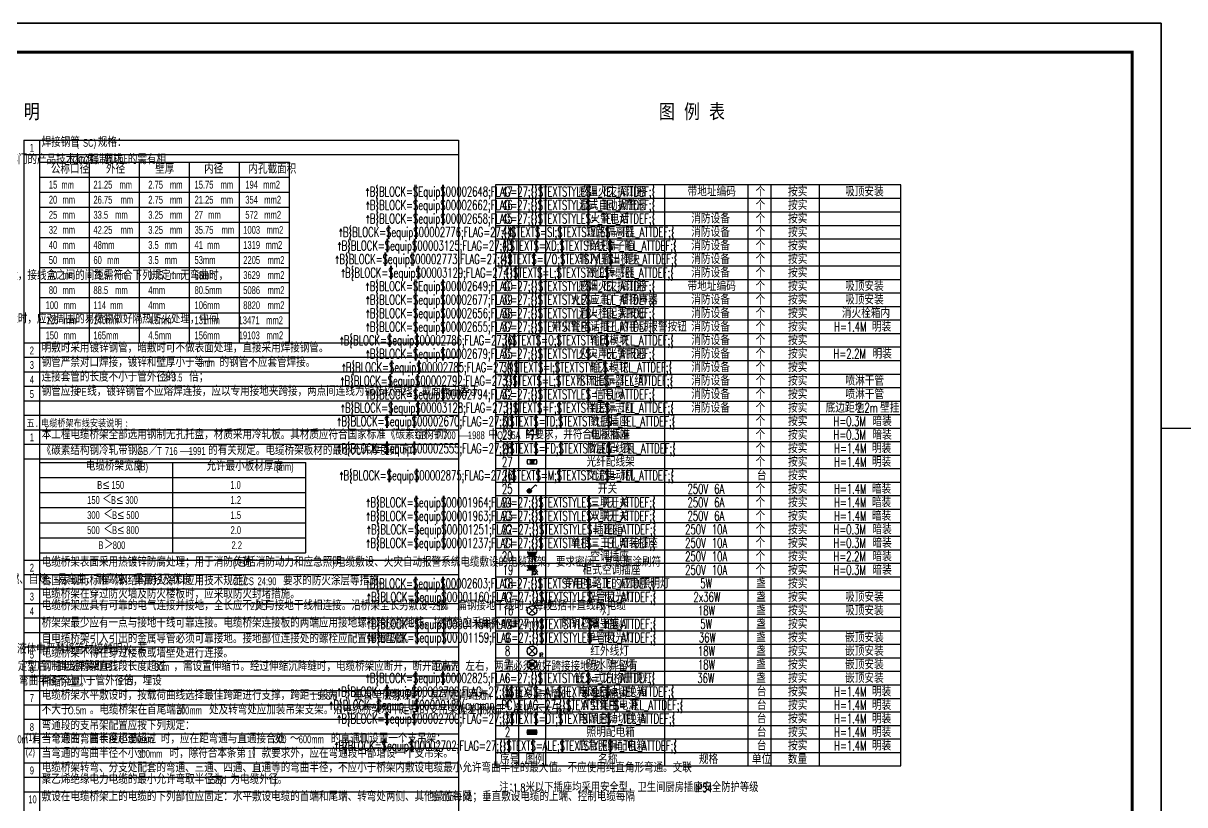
# Model space of a CAD drawing. Extents: x -7085 to 604621, y -1107727 to 606871.
# Drawn here: x 243310 to 303450, y 529418 to 569902 of the extents above; entities that cross this region are included whole.
import ezdxf
from ezdxf.enums import TextEntityAlignment as Align

# ---------------------------------------------------------------- set-up
doc = ezdxf.new("R2010")
doc.units = 0
doc.header["$LTSCALE"] = 1000
doc.header["$MEASUREMENT"] = 0
for name, color, linetype in [('PUB_TAB', 7, 'Continuous'), ('PUB_TAB_ASSIST', 251, 'Continuous'), ('PUB_TEXT', 7, 'Continuous'), ('PUB_TITLE', 4, 'Continuous'), ('TEL_TAB', 7, 'Continuous'), ('TEL_TEXT', 7, 'Continuous'), ('TEL_TITLE', 7, 'Continuous')]:
    doc.layers.add(name, color=color, linetype=linetype)
doc.styles.add('_TCH_DIM', font='SIMPLEX', dxfattribs={"bigfont": 'GBCBIG'})
doc.styles.add('_TEL_DIM', font='SIMPLEX', dxfattribs={"width": 0.8, "height": 3.5, "bigfont": 'HZTXT'})
doc.styles.add('宝信-单线体', font='宝信-西文', dxfattribs={"bigfont": '宝信-中文'})
doc.styles.add('宝信-黑体', font='simhei.ttf', dxfattribs={"width": 0.8, "height": 14})

# ---------------------------------------------------------------- blocks, each defined once
blk = doc.blocks.new('$equip$00001802')
for p, q in [((-0.5, 0.5), (-0.5, 1)), ((0.5, 0.5), (-0.5, 0.5)), ((0, 0.5), (0, 0)), ((0.5, 1), (0.5, 0.5))]:
    blk.add_line(p, q)
for p in [(-0.5, 1), (-0.5, 0.5), (0, 0), (0.5, 1), (0.5, 0.5)]:
    blk.add_point(p)
at = {"color": 7, "style": '_TEL_DIM'}
blk.add_attdef('$TEXT$', text='', height=0.4, dxfattribs=at).set_placement((0, 1), align=Align.MIDDLE_CENTER)
at = {"color": 7, "style": '_TEL_DIM', "flags": 1}
blk.add_attdef('A', text='', height=0.00002, dxfattribs=at).set_placement((0, 0), align=Align.MIDDLE_CENTER)
blk = doc.blocks.new('$equip$00002553')
for p, q in [((-0.75, 0.3), (-0.75, -0.3)), ((0.75, 0.3), (-0.75, 0.3)), ((0.75, -0.3), (0.75, 0.3)), ((-0.75, -0.3), (0.75, -0.3))]:
    blk.add_line(p, q)
at = {"const_width": 0.04}
blk.add_lwpolyline([(-0.75, 0.3), (-0.75, -0.3), (0.75, -0.3), (0.75, 0.3), (-0.75, 0.3), (-0.75, -0.3)], dxfattribs=at)
for p in [(-0.75, 0), (0, 0.3), (0.75, 0), (0, -0.3)]:
    blk.add_point(p)
at = {"color": 7, "style": '_TEL_DIM'}
blk.add_attdef('$TEXT$', text='', height=0.4, dxfattribs=at).set_placement((0, 0.01), align=Align.MIDDLE_CENTER)
at = {"color": 7, "style": '_TEL_DIM', "flags": 1}
blk.add_attdef('A', text='', height=0.00002, dxfattribs=at).set_placement((0, 0), align=Align.MIDDLE_CENTER)
blk = doc.blocks.new('$equip$00001962')
for p, q in [((0.15, 0.36), (0.63, 0.83)), ((0.63, 0.83), (0.77, 0.69))]:
    blk.add_line(p, q)
blk.add_circle((0, 0.21), 0.208)
for p in [(-0.21, 0.21), (0, 0.42), (0, 0), (0.21, 0.21)]:
    blk.add_point(p)
for points in [[(-0.18, 0.31), (0.18, 0.31), (-0.21, 0.21), (0.21, 0.21)], [(-0.18, 0.1), (0.18, 0.1), (-0.21, 0.21), (0.21, 0.21)], [(-0.1, 0.39), (0.1, 0.39), (-0.18, 0.31), (0.18, 0.31)], [(-0.1, 0.03), (0.1, 0.03), (-0.18, 0.1), (0.18, 0.1)], [(0, 0.42), (0, 0.42), (-0.1, 0.39), (0.1, 0.39)], [(0, 0), (0, 0), (-0.1, 0.03), (0.1, 0.03)]]:
    blk.add_solid(points)
at = {"layer": 'TEL_TEXT', "style": '_TEL_DIM', "flags": 1}
blk.add_attdef('A', text='', height=0.00002, dxfattribs=at).set_placement((0, 0), align=Align.MIDDLE_CENTER)
blk = doc.blocks.new('$equip$00001764')
for p, q in [((-0.5, 1.05), (-0.5, 1)), ((-0.5, 1), (0.5, 1)), ((0.5, 0.5), (-0.5, 0.5)), ((0, 0.5), (0, 0)), ((0.5, 1.05), (0.5, 1))]:
    blk.add_line(p, q)
blk.add_arc((0, 1), 0.5, 180, 0)
for p in [(-0.5, 0.5), (0, 0), (0.5, 0.5)]:
    blk.add_point(p)
for points in [[(0.43, 0.75), (-0.43, 0.75), (0.5, 1), (-0.5, 1)], [(0.25, 0.57), (-0.25, 0.57), (0.43, 0.75), (-0.43, 0.75)], [(0, 0.5), (0, 0.5), (0.25, 0.57), (-0.25, 0.57)]]:
    blk.add_solid(points)
at = {"color": 7, "style": '_TEL_DIM'}
blk.add_attdef('$TEXT$', text='', height=0.4, dxfattribs=at).set_placement((0.3, 0.21), align=Align.MIDDLE_CENTER)
at = {"color": 7, "style": '_TEL_DIM', "flags": 1}
blk.add_attdef('A', text='', height=0.00002, dxfattribs=at).set_placement((0, 0), align=Align.MIDDLE_CENTER)
blk = doc.blocks.new('$equip$00002539')
for p, q in [((-0.35, 0.35), (0.35, -0.35)), ((0.35, 0.35), (-0.35, -0.35))]:
    blk.add_line(p, q)
at = {"const_width": 0.04}
blk.add_lwpolyline([(-0.5, 0, 1), (0.5, 0, 1), (-0.5, 0, 0.911406)], format="xyb", dxfattribs=at)
blk.add_circle((0, 0), 0.5)
for p in [(-0.5, 0), (0, 0.5), (0.5, 0), (0, -0.5)]:
    blk.add_point(p)
at = {"color": 7, "style": '_TEL_DIM', "flags": 1}
blk.add_attdef('A', text='', height=0.00002, dxfattribs=at).set_placement((0, 0), align=Align.MIDDLE_CENTER)
blk = doc.blocks.new('$equip$00002530')
for p, q in [((-0.35, 0.35), (0.35, -0.35)), ((0.35, 0.35), (-0.35, -0.35))]:
    blk.add_line(p, q)
at = {"const_width": 0.04}
blk.add_lwpolyline([(0, 0.5, -1), (0, -0.5, -1), (0, 0.5, -2.479085)], format="xyb", dxfattribs=at)
blk.add_circle((0, 0), 0.5)
for p in [(-0.5, 0), (0, 0.5), (0.5, 0), (0, -0.5)]:
    blk.add_point(p)
at = {"color": 7, "style": '_TEL_DIM', "flags": 1}
blk.add_attdef('A', text='', height=0.00002, dxfattribs=at).set_placement((0, 0), align=Align.MIDDLE_CENTER)
at = {"color": 7, "style": '_TEL_DIM'}
blk.add_attdef('$TEXT$', text='', height=0.4, dxfattribs=at).set_placement((0.89, -0.4), align=Align.MIDDLE_CENTER)
blk = doc.blocks.new('$equip$00002828')
for p, q in [((0.35, 0.35), (-0.35, -0.35)), ((-0.35, 0.35), (0.35, -0.35))]:
    blk.add_line(p, q)
at = {"const_width": 0.04}
blk.add_lwpolyline([(0.5, 0, -1), (-0.5, 0, -1), (0.5, 0, 1)], format="xyb", dxfattribs=at)
for radius in [0.5, 0.2]:
    blk.add_circle((0, 0), radius)
for p in [(-0.5, 0), (0, 0.5), (0.5, 0), (0, -0.5)]:
    blk.add_point(p)
for points in [[(-0.17, 0.1), (0.17, 0.1), (-0.2, 0), (0.2, 0)], [(-0.17, -0.1), (0.17, -0.1), (-0.2, 0), (0.2, 0)], [(-0.1, 0.17), (0.1, 0.17), (-0.17, 0.1), (0.17, 0.1)], [(0, 0.2), (0, 0.2), (-0.1, 0.17), (0.1, 0.17)], [(-0.1, -0.17), (0.1, -0.17), (-0.17, -0.1), (0.17, -0.1)], [(0, -0.2), (0, -0.2), (-0.1, -0.17), (0.1, -0.17)]]:
    blk.add_solid(points)
at = {"color": 7, "style": '_TEL_DIM', "flags": 1}
for tag in ['A', 'REMARK']:
    blk.add_attdef(tag, text='', height=0.00002, dxfattribs=at).set_placement((0, 0), align=Align.MIDDLE_CENTER)
blk = doc.blocks.new('*X30')
at = {"color": 0}
for p, q in [((-250, 33), (-83, 200)), ((-250, 68), (-118, 200)), ((-250, 104), (-154, 200)), ((-250, 139), (-189, 200)), ((-250, 174), (-224, 200)), ((-247, 0), (-47, 200)), ((-212, 0), (-12, 200)), ((-177, 0), (23, 200)), ((-141, 0), (59, 200)), ((-106, 0), (94, 200)), ((-71, 0), (129, 200)), ((-35, 0), (165, 200)), ((0, 0), (200, 200)), ((35, 0), (235, 200)), ((71, 0), (250, 179)), ((106, 0), (250, 144)), ((141, 0), (250, 109)), ((177, 0), (250, 73)), ((212, 0), (250, 38)), ((247, 0), (250, 3))]:
    blk.add_line(p, q, dxfattribs=at)
blk = doc.blocks.new('$equip$00002943')
for p, q in [((-0.75, 0.6), (-0.75, 0)), ((0.75, 0.6), (-0.75, 0.6)), ((-0.75, 0), (0.75, 0)), ((0.75, 0), (0.75, 0.6))]:
    blk.add_line(p, q)
for points, const_width in [([(-0.75, 0.3), (0.75, 0.3)], 0.6), ([(-0.75, 0.6), (-0.75, 0), (0.75, 0), (0.75, 0.6), (-0.75, 0.6), (-0.75, 0)], 0.04)]:
    blk.add_lwpolyline(points, dxfattribs=dict(const_width=const_width))
for p in [(-0.75, 0.3), (0, 0.6), (0, 0), (0.75, 0.3)]:
    blk.add_point(p)
at = {"xscale": 0.00300000000061118, "yscale": 0.00300000000061118, "zscale": 0.00300000000061118}
blk.add_blockref('*X30', (0, 0), dxfattribs=at)
at = {"color": 7, "style": '_TEL_DIM', "flags": 1}
for tag in ['A', 'REMARK']:
    blk.add_attdef(tag, text='', height=0.00002, dxfattribs=at).set_placement((0, 0), align=Align.MIDDLE_CENTER)

msp = doc.modelspace()

# ---------------------------------------------------------------- linework, layer by layer
at = {"layer": 'PUB_TAB', "color": 7}
for p, q in [((244143.9, 562710.4), (257073.6, 562710.4)), ((244143.9, 562710.4), (244143.9, 553346.3)), ((246729.8, 562710.4), (246729.8, 553346.3)), ((249315.7, 562710.4), (249315.7, 553346.3)), ((251901.7, 562710.4), (251901.7, 553346.3)), ((254487.6, 562710.4), (254487.6, 553346.3)), ((257073.6, 562710.4), (257073.6, 553346.3)), ((244143.9, 561930.1), (257073.6, 561930.1)), ((244143.9, 561149.8), (257073.6, 561149.8)), ((244143.9, 560369.4), (257073.6, 560369.4)), ((244143.9, 559589.1), (257073.6, 559589.1)), ((244143.9, 558808.7), (257073.6, 558808.7)), ((244143.9, 558028.4), (257073.6, 558028.4)), ((244143.9, 557248), (257073.6, 557248)), ((244143.9, 556467.7), (257073.6, 556467.7)), ((244143.9, 555687.4), (257073.6, 555687.4)), ((244143.9, 554907), (257073.6, 554907)), ((244143.9, 554126.7), (257073.6, 554126.7)), ((244143.9, 553346.3), (257073.6, 553346.3)), ((244143.9, 547150.4), (257925.4, 547150.4)), ((244143.9, 547150.4), (244143.9, 542468.3)), ((251034.6, 547150.4), (251034.6, 542468.3)), ((257925.4, 547150.4), (257925.4, 542468.3)), ((244143.9, 546370), (257925.4, 546370)), ((244143.9, 545589.7), (257925.4, 545589.7)), ((244143.9, 544809.4), (257925.4, 544809.4)), ((244143.9, 544029), (257925.4, 544029)), ((244143.9, 543248.7), (257925.4, 543248.7)), ((244143.9, 542468.3), (257925.4, 542468.3))]:
    msp.add_line(p, q, dxfattribs=at)
at = {"layer": 'PUB_TAB', "color": 7, "const_width": 50}
for points in [[(244143.9, 562710.4), (257073.6, 562710.4), (257073.6, 553346.3), (244143.9, 553346.3)], [(244143.9, 547150.4), (257925.4, 547150.4), (257925.4, 542468.3), (244143.9, 542468.3)]]:
    msp.add_lwpolyline(points, close=True, dxfattribs=at)
at = {"layer": 'PUB_TAB_ASSIST'}
for points in [[(243343.9, 563846.3), (265843.9, 563846.3)], [(243343.9, 563846.3), (243343.9, 512096.3)], [(244143.9, 563846.3), (244143.9, 512096.3)], [(265843.9, 563846.3), (265843.9, 512096.3)], [(243343.9, 563096.3), (265843.9, 563096.3)], [(243343.9, 553346.3), (265843.9, 553346.3)], [(243343.9, 552596.3), (265843.9, 552596.3)], [(243343.9, 551846.3), (265843.9, 551846.3)], [(243343.9, 551096.3), (265843.9, 551096.3)], [(243343.9, 550346.3), (265843.9, 550346.3)], [(243343.9, 549596.3), (265843.9, 549596.3)], [(243343.9, 548846.3), (265843.9, 548846.3)], [(243343.9, 548096.3), (265843.9, 548096.3)], [(243343.9, 547346.3), (265843.9, 547346.3)], [(243343.9, 542096.3), (265843.9, 542096.3)], [(243343.9, 541346.3), (265843.9, 541346.3)], [(243343.9, 540596.3), (265843.9, 540596.3)], [(243343.9, 539846.3), (265843.9, 539846.3)], [(243343.9, 539096.3), (265843.9, 539096.3)], [(243343.9, 538346.3), (265843.9, 538346.3)], [(243343.9, 537596.3), (265843.9, 537596.3)], [(243343.9, 536846.3), (265843.9, 536846.3)], [(243343.9, 536096.3), (265843.9, 536096.3)], [(243343.9, 535346.3), (265843.9, 535346.3)], [(243343.9, 534596.3), (265843.9, 534596.3)], [(243343.9, 533846.3), (265843.9, 533846.3)], [(243343.9, 533096.3), (265843.9, 533096.3)], [(243343.9, 532346.3), (265843.9, 532346.3)], [(243343.9, 531596.3), (265843.9, 531596.3)], [(243343.9, 530846.3), (265843.9, 530846.3)], [(243343.9, 530096.3), (265843.9, 530096.3)]]:
    msp.add_lwpolyline(points, dxfattribs=at)
at = {"layer": 'PUB_TITLE'}
for points in [[(213124.5, 506901.9), (213124.5, 569902), (302224.6, 569902), (302224.6, 506901.9)], [(213124.6, 506902), (302224.6, 506902), (302224.6, 569902), (213124.6, 569902)]]:
    msp.add_lwpolyline(points, close=True, dxfattribs=at)
for points, const_width in [([(216874.6, 508402), (300724.6, 508402), (300724.6, 568402), (216874.6, 568402)], 150), ([(216874.5, 508401.9), (216874.5, 568402), (300724.6, 568402), (300724.6, 508401.9)], 75)]:
    msp.add_lwpolyline(points, close=True, dxfattribs=dict(at, const_width=const_width))
at = {"layer": 'TEL_TAB'}
msp.add_lwpolyline([(267754.4, 531432.1), (288750.9, 531432.1), (288750.9, 561532.1), (267754.4, 561532.1)], close=True, dxfattribs=at)
for points in [[(268954.4, 561532.1), (268954.4, 531432.1)], [(270354.4, 561532.1), (270354.4, 531432.1)], [(276519.7, 561532.1), (276519.7, 531432.1)], [(280819.7, 561532.1), (280819.7, 531432.1)], [(282019.7, 561532.1), (282019.7, 531432.1)], [(284519.7, 561532.1), (284519.7, 531432.1)], [(267754.4, 560832.1), (288750.9, 560832.1)], [(267754.4, 560132.1), (288750.9, 560132.1)], [(267754.4, 559432.1), (288750.9, 559432.1)], [(267754.4, 558732.1), (288750.9, 558732.1)], [(267754.4, 558032.1), (288750.9, 558032.1)], [(267754.4, 557332.1), (288750.9, 557332.1)], [(267754.4, 556632.1), (288750.9, 556632.1)], [(267754.4, 555932.1), (288750.9, 555932.1)], [(267754.4, 555232.1), (288750.9, 555232.1)], [(267754.4, 554532.1), (288750.9, 554532.1)], [(267754.4, 553832.1), (288750.9, 553832.1)], [(267754.4, 553132.1), (288750.9, 553132.1)], [(267754.4, 552432.1), (288750.9, 552432.1)], [(267754.4, 551732.1), (288750.9, 551732.1)], [(267754.4, 551032.1), (288750.9, 551032.1)], [(267754.4, 550332.1), (288750.9, 550332.1)], [(267754.4, 549632.1), (288750.9, 549632.1)], [(267754.4, 548932.1), (288750.9, 548932.1)], [(267754.4, 548232.1), (288750.9, 548232.1)], [(267754.4, 547532.1), (288750.9, 547532.1)], [(267754.4, 546832.1), (288750.9, 546832.1)], [(267754.4, 546132.1), (288750.9, 546132.1)], [(267754.4, 545432.1), (288750.9, 545432.1)], [(267754.4, 544732.1), (288750.9, 544732.1)], [(267754.4, 544032.1), (288750.9, 544032.1)], [(267754.4, 543332.1), (288750.9, 543332.1)], [(267754.4, 542632.1), (288750.9, 542632.1)], [(267754.4, 541932.1), (288750.9, 541932.1)], [(267754.4, 541232.1), (288750.9, 541232.1)], [(267754.4, 540532.1), (288750.9, 540532.1)], [(267754.4, 539832.1), (288750.9, 539832.1)], [(267754.4, 539132.1), (288750.9, 539132.1)], [(267754.4, 538432.1), (288750.9, 538432.1)], [(267754.4, 537732.1), (288750.9, 537732.1)], [(267754.4, 537032.1), (288750.9, 537032.1)], [(267754.4, 536332.1), (288750.9, 536332.1)], [(267754.4, 535632.1), (288750.9, 535632.1)], [(267754.4, 534932.1), (288750.9, 534932.1)], [(267754.4, 534232.1), (288750.9, 534232.1)], [(267754.4, 533532.1), (288750.9, 533532.1)], [(267754.4, 532832.1), (288750.9, 532832.1)], [(267754.4, 532132.1), (288750.9, 532132.1)]]:
    msp.add_lwpolyline(points, dxfattribs=at)
at = {"layer": 'TEL_TITLE', "color": 4}
msp.add_lwpolyline([(302224.6, 506901.9), (361624.6, 506901.9), (361624.6, 548901.9), (302224.6, 548901.9)], close=True, dxfattribs=at)

# ---------------------------------------------------------------- block references
at = {"layer": 'TEL_TAB', "color": 0}
for name, p, xscale, yscale, zscale in [('$equip$00001802', (269654.4, 548332.3), 500, 500, 500), ('$equip$00002553', (269654.4, 547182.1), 333.3333333333333, 333.3333333333333, 333.3333333333333), ('$equip$00001962', (269511.2, 545568.4, 0), 512.949565895526, 512.949565895526, 512.949565895526), ('$equip$00001764', (269654.4, 542032.1, 0), 476.1904761908062, 476.1904761908062, 476.1904761908062), ('$equip$00001764', (269654.4, 541332.1, 0), 476.1904761908062, 476.1904761908062, 476.1904761908062), ('$equip$00002539', (269654.4, 539482.1, 0), 499.9999900000001, 499.9999900000001, 499.9999900000001), ('$equip$00002530', (269654.4, 537382.1, 0), 499.99999, 499.99999, 499.99999), ('$equip$00002828', (269654.4, 536682.1, 0), 499.99999, 499.99999, 499.99999), ('$equip$00002943', (269654.4, 533082.1), 333.3333332654244, 333.3333332654244, 333.3333332654244)]:
    msp.add_blockref(name, p, dxfattribs=dict(at, xscale=xscale, yscale=yscale, zscale=zscale))

# ---------------------------------------------------------------- texts
at = {"color": 0, "style": '_TEL_DIM', "width": 0.64}
for s, height, p in [('TV', 200, (269550.8, 548731.8)), ('ODF', 133.33, (269540.3, 547119.9)), ('K', 190.5, (269758.1, 542037.3, 0)), ('GK', 190.48, (269697.1, 541337.3, 0)), ('IR', 200, (270030.9, 537084.1, 0))]:
    msp.add_text(s, height=height, dxfattribs=at).set_placement(p)
at = {"layer": 'PUB_TEXT'}
for s, height, style, width, p in [('明', 751.1, '宝信-黑体', 0.8, (243344.3, 564955.9)), ('图', 751.1, '宝信-黑体', 0.8, (276227.1, 564955.9)), ('例', 751.1, '宝信-黑体', 0.8, (277523.3, 564955.9)), ('表', 751.1, '宝信-黑体', 0.8, (278819.5, 564955.9)), ('1', 405, '宝信-单线体', 0.722222, (243649.1, 563246.3)), ('(', 405, '宝信-单线体', 0.722222, (246066, 563502.4)), ('SC)', 405, '宝信-单线体', 0.722222, (246408.4, 563502.4)), ('CCC', 405, '宝信-单线体', 0.722222, (245866, 562607.6)), ('15', 405, '宝信-单线体', 0.722222, (244635.9, 561336)), ('21.25', 405, '宝信-单线体', 0.722222, (246944.5, 561336)), ('2.75', 405, '宝信-单线体', 0.722222, (249784.7, 561336)), ('15.75', 405, '宝信-单线体', 0.722222, (252180.2, 561336)), ('194', 405, '宝信-单线体', 0.722222, (254808.8, 561336)), ('mm2', 405, '宝信-单线体', 0.722222, (255736.2, 561336)), ('mm', 405, '宝信-单线体', 0.722222, (245284.7, 561336)), ('mm', 405, '宝信-单线体', 0.722222, (248289.8, 561336)), ('mm', 405, '宝信-单线体', 0.722222, (250907.1, 561336)), ('mm', 405, '宝信-单线体', 0.722222, (253525.4, 561336)), ('20', 405, '宝信-单线体', 0.722222, (244635.9, 560555.7)), ('mm', 405, '宝信-单线体', 0.722222, (245340.4, 560555.7)), ('26.75', 405, '宝信-单线体', 0.722222, (246944.5, 560555.7)), ('mm', 405, '宝信-单线体', 0.722222, (248345.5, 560555.7)), ('2.75', 405, '宝信-单线体', 0.722222, (249784.7, 560555.7)), ('mm', 405, '宝信-单线体', 0.722222, (250907.1, 560555.7)), ('21.25', 405, '宝信-单线体', 0.722222, (252180.2, 560555.7)), ('mm', 405, '宝信-单线体', 0.722222, (253525.4, 560555.7)), ('354', 405, '宝信-单线体', 0.722222, (254808.8, 560555.7)), ('mm2', 405, '宝信-单线体', 0.722222, (255791.9, 560555.7)), ('25', 405, '宝信-单线体', 0.722222, (244635.9, 559775.3)), ('mm', 405, '宝信-单线体', 0.722222, (245340.4, 559775.3)), ('33.5', 405, '宝信-单线体', 0.722222, (246944.5, 559775.3)), ('mm', 405, '宝信-单线体', 0.722222, (248066.9, 559775.3)), ('3.25', 405, '宝信-单线体', 0.722222, (249784.7, 559775.3)), ('mm', 405, '宝信-单线体', 0.722222, (250907.1, 559775.3)), ('27', 405, '宝信-单线体', 0.722222, (252180.2, 559775.3)), ('mm', 405, '宝信-单线体', 0.722222, (252884.7, 559775.3)), ('572', 405, '宝信-单线体', 0.722222, (254808.8, 559775.3)), ('mm2', 405, '宝信-单线体', 0.722222, (255791.9, 559775.3)), ('32', 405, '宝信-单线体', 0.722222, (244635.9, 558995)), ('mm', 405, '宝信-单线体', 0.722222, (245340.4, 558995)), ('42.25', 405, '宝信-单线体', 0.722222, (246944.5, 558995)), ('mm', 405, '宝信-单线体', 0.722222, (248345.5, 558995)), ('3.25', 405, '宝信-单线体', 0.722222, (249784.7, 558995)), ('mm', 405, '宝信-单线体', 0.722222, (250907.1, 558995)), ('35.75', 405, '宝信-单线体', 0.722222, (252180.2, 558995)), ('mm', 405, '宝信-单线体', 0.722222, (253581.1, 558995)), ('1003', 405, '宝信-单线体', 0.722222, (254701.9, 558995)), ('mm2', 405, '宝信-单线体', 0.722222, (255907.9, 558995)), ('40', 405, '宝信-单线体', 0.722222, (244635.9, 558214.6)), ('mm', 405, '宝信-单线体', 0.722222, (245340.4, 558214.6)), ('48mm', 405, '宝信-单线体', 0.722222, (246944.5, 558214.6)), ('3.5', 405, '宝信-单线体', 0.722222, (249784.7, 558214.6)), ('mm', 405, '宝信-单线体', 0.722222, (250628.5, 558214.6)), ('41', 405, '宝信-单线体', 0.722222, (252180.2, 558214.6)), ('mm', 405, '宝信-单线体', 0.722222, (252829, 558214.6)), ('1319', 405, '宝信-单线体', 0.722222, (254701.9, 558214.6)), ('mm2', 405, '宝信-单线体', 0.722222, (255852.2, 558214.6)), ('50', 405, '宝信-单线体', 0.722222, (244635.9, 557434.3)), ('mm', 405, '宝信-单线体', 0.722222, (245340.4, 557434.3)), ('60', 405, '宝信-单线体', 0.722222, (246944.5, 557434.3)), ('mm', 405, '宝信-单线体', 0.722222, (247649.1, 557434.3)), ('3.5', 405, '宝信-单线体', 0.722222, (249784.7, 557434.3)), ('mm', 405, '宝信-单线体', 0.722222, (250628.5, 557434.3)), ('53mm', 405, '宝信-单线体', 0.722222, (252180.2, 557434.3)), ('2205', 405, '宝信-单线体', 0.722222, (254701.9, 557434.3)), ('mm2', 405, '宝信-单线体', 0.722222, (255963.6, 557434.3)), ('70', 405, '宝信-单线体', 0.722222, (244635.9, 556653.9)), ('mm', 405, '宝信-单线体', 0.722222, (245340.4, 556653.9)), ('75.5', 405, '宝信-单线体', 0.722222, (246944.5, 556653.9)), ('mm', 405, '宝信-单线体', 0.722222, (248066.9, 556653.9)), ('3.75', 405, '宝信-单线体', 0.722222, (249784.7, 556653.9)), ('mm', 405, '宝信-单线体', 0.722222, (250907.1, 556653.9)), ('68mm', 405, '宝信-单线体', 0.722222, (252180.2, 556653.9)), ('3629', 405, '宝信-单线体', 0.722222, (254701.9, 556653.9)), ('mm2', 405, '宝信-单线体', 0.722222, (255963.6, 556653.9)), ('80', 405, '宝信-单线体', 0.722222, (244635.9, 555873.6)), ('mm', 405, '宝信-单线体', 0.722222, (245340.4, 555873.6)), ('88.5', 405, '宝信-单线体', 0.722222, (246944.5, 555873.6)), ('mm', 405, '宝信-单线体', 0.722222, (248066.9, 555873.6)), ('4mm', 405, '宝信-单线体', 0.722222, (249784.7, 555873.6)), ('80.5mm', 405, '宝信-单线体', 0.722222, (252180.2, 555873.6)), ('5086', 405, '宝信-单线体', 0.722222, (254701.9, 555873.6)), ('mm2', 405, '宝信-单线体', 0.722222, (255963.6, 555873.6)), ('100', 405, '宝信-单线体', 0.722222, (244470.7, 555093.3)), ('mm', 405, '宝信-单线体', 0.722222, (245398.1, 555093.3)), ('114', 405, '宝信-单线体', 0.722222, (246944.5, 555093.3)), ('mm', 405, '宝信-单线体', 0.722222, (247816.2, 555093.3)), ('4mm', 405, '宝信-单线体', 0.722222, (249784.7, 555093.3)), ('106mm', 405, '宝信-单线体', 0.722222, (252180.2, 555093.3)), ('8820', 405, '宝信-单线体', 0.722222, (254701.9, 555093.3)), ('mm2', 405, '宝信-单线体', 0.722222, (255963.6, 555093.3)), ('125', 405, '宝信-单线体', 0.722222, (244485.7, 554312.9)), ('mm', 405, '宝信-单线体', 0.722222, (245413.1, 554312.9)), ('140mm', 405, '宝信-单线体', 0.722222, (246944.5, 554312.9)), ('4.5mm', 405, '宝信-单线体', 0.722222, (249784.7, 554312.9)), ('131mm', 405, '宝信-单线体', 0.722222, (252180.2, 554312.9)), ('13471', 405, '宝信-单线体', 0.722222, (254460.7, 554312.9)), ('mm2', 405, '宝信-单线体', 0.722222, (255889.6, 554312.9)), ('150', 405, '宝信-单线体', 0.722222, (244470.7, 553532.6)), ('165mm', 405, '宝信-单线体', 0.722222, (246944.5, 553532.6)), ('4.5mm', 405, '宝信-单线体', 0.722222, (249784.7, 553532.6)), ('156mm', 405, '宝信-单线体', 0.722222, (252180.2, 553532.6)), ('19103', 405, '宝信-单线体', 0.722222, (254471.2, 553532.6)), ('mm2', 405, '宝信-单线体', 0.722222, (255900.1, 553532.6)), ('mm', 405, '宝信-单线体', 0.722222, (245398.1, 553532.6)), ('2', 405, '宝信-单线体', 0.722222, (243649.1, 552746.3)), ('3', 405, '宝信-单线体', 0.722222, (243649.1, 551996.3)), ('2mm', 405, '宝信-单线体', 0.722222, (252366, 552104)), ('4', 405, '宝信-单线体', 0.722222, (243649.1, 551246.3)), ('2~3.5', 405, '宝信-单线体', 0.722222, (250566, 551347)), ('5', 405, '宝信-单线体', 0.722222, (243649.1, 550496.3)), ('PE', 405, '宝信-单线体', 0.722222, (246066, 550604)), ('4mm2', 405, '宝信-单线体', 0.722222, (265073.1, 550604)), ('五', 375.5, '宝信-黑体', 0.8, (243474.8, 548996.3)), ('电缆桥架布线安装说明', 375.53, '宝信-黑体', 0.8, (244237.1, 549006.9)), (':', 375.5, '宝信-黑体', 0.8, (248557.8, 549006.9)), ('1', 405, '宝信-单线体', 0.722222, (243649.1, 548246.3)), ('.', 375.5, '宝信-黑体', 0.8, (243906.9, 548996.3)), ('GB', 405, '宝信-单线体', 0.722222, (263616, 548357.6)), ('T', 405, '宝信-单线体', 0.722222, (264651, 548357.6)), ('700', 405, '宝信-单线体', 0.722222, (265049.1, 548357.6)), ('1988', 405, '宝信-单线体', 0.722222, (266334.8, 548357.6)), ('Q235A', 405, '宝信-单线体', 0.722222, (267843.4, 548357.6)), ('GB', 405, '宝信-单线体', 0.722222, (249216, 547540.3)), ('T', 405, '宝信-单线体', 0.722222, (250251, 547540.3)), ('716', 405, '宝信-单线体', 0.722222, (250649.1, 547540.3)), ('1991', 405, '宝信-单线体', 0.722222, (251879.1, 547540.3)), ('(B)', 405, '宝信-单线体', 0.722222, (249250.1, 546734)), ('(mm)', 405, '宝信-单线体', 0.722222, (256398.7, 546719.6)), ('B', 405, '宝信-单线体', 0.722222, (247140.3, 545782.2)), ('150', 405, '宝信-单线体', 0.722222, (247882.8, 545782.2)), ('1.0', 405, '宝信-单线体', 0.722222, (254031, 545782.2)), ('150', 405, '宝信-单线体', 0.722222, (246620.1, 545001.9)), ('B', 405, '宝信-单线体', 0.722222, (247850.1, 545001.9)), ('300', 405, '宝信-单线体', 0.722222, (248592.6, 545001.9)), ('1.2', 405, '宝信-单线体', 0.722222, (254045.2, 545001.9)), ('300', 405, '宝信-单线体', 0.722222, (246620.1, 544221.5)), ('B', 405, '宝信-单线体', 0.722222, (247905.8, 544221.5)), ('500', 405, '宝信-单线体', 0.722222, (248648.3, 544221.5)), ('1.5', 405, '宝信-单线体', 0.722222, (254045.2, 544221.5)), ('500', 405, '宝信-单线体', 0.722222, (246620.1, 543441.2)), ('B', 405, '宝信-单线体', 0.722222, (247905.8, 543441.2)), ('800', 405, '宝信-单线体', 0.722222, (248648.3, 543441.2)), ('2.0', 405, '宝信-单线体', 0.722222, (254045.2, 543441.2)), ('B', 405, '宝信-单线体', 0.722222, (247203, 542660.8)), ('800', 405, '宝信-单线体', 0.722222, (247945.5, 542660.8)), ('2.2', 405, '宝信-单线体', 0.722222, (254093.7, 542660.8)), ('2', 405, '宝信-单线体', 0.722222, (243649.1, 541496.3)), ('(', 405, '宝信-单线体', 0.722222, (254166, 541752.4)), (')', 405, '宝信-单线体', 0.722222, (259311, 541752.4)), ('CECS', 405, '宝信-单线体', 0.722222, (254166, 540793.8)), ('24:90', 405, '宝信-单线体', 0.722222, (255441.6, 540793.8)), ('3', 405, '宝信-单线体', 0.722222, (243649.1, 539996.3)), ('4', 405, '宝信-单线体', 0.722222, (243649.1, 539246.3)), ('2', 405, '宝信-单线体', 0.722222, (255066, 539502.4)), ('-25x4', 405, '宝信-单线体', 0.722222, (264344.6, 539502.4)), ('(', 405, '宝信-单线体', 0.722222, (270279.2, 539502.4)), (')', 405, '宝信-单线体', 0.722222, (273174.2, 539502.4)), ('WDZA-BYJR-4mm2', 405, '宝信-单线体', 0.722222, (266766, 538604)), ('(', 405, '宝信-单线体', 0.722222, (244295.3, 537252.4)), (')', 405, '宝信-单线体', 0.722222, (248540.3, 537252.4)), ('5', 405, '宝信-单线体', 0.722222, (243649.1, 536996.3)), ('6', 405, '宝信-单线体', 0.722222, (243649.1, 536246.3)), ('30m', 405, '宝信-单线体', 0.722222, (250116, 536354)), ('100mm', 405, '宝信-单线体', 0.722222, (264591, 536354)), ('6', 405, '宝信-单线体', 0.722222, (248223.1, 535604)), ('1.5~3m', 405, '宝信-单线体', 0.722222, (258216, 534857.6)), ('1.0m', 405, '宝信-单线体', 0.722222, (266665.3, 534857.6)), ('7', 405, '宝信-单线体', 0.722222, (243649.1, 534746.3)), ('O.5m', 405, '宝信-单线体', 0.722222, (245616, 534104)), ('200mm', 405, '宝信-单线体', 0.722222, (251258.1, 534104)), ('10mm', 405, '宝信-单线体', 0.722222, (266879.6, 534104)), ('5mm', 405, '宝信-单线体', 0.722222, (270916.7, 534104)), ('8', 405, '宝信-单线体', 0.722222, (243649.1, 533246.3)), ('20m', 405, '宝信-单线体', 0.722222, (242791, 532607.6)), ('(1)', 405, '宝信-单线体', 0.722222, (243441.5, 532723.2)), ('300mm', 405, '宝信-单线体', 0.722222, (248766, 532607.6)), ('300', 405, '宝信-单线体', 0.722222, (256287.4, 532607.6)), ('600mm', 405, '宝信-单线体', 0.722222, (257573.1, 532607.6)), ('(2)', 405, '宝信-单线体', 0.722222, (243441.5, 531973.2)), ('300mm', 405, '宝信-单线体', 0.722222, (249216, 531854)), ('1', 405, '宝信-单线体', 0.722222, (254937.4, 531854)), ('9', 405, '宝信-单线体', 0.722222, (243649.1, 530996.3)), ('15d(d', 405, '宝信-单线体', 0.722222, (252816, 530502.4)), (')', 405, '宝信-单线体', 0.722222, (256291.7, 530502.4)), ('10', 405, '宝信-单线体', 0.722222, (243571.5, 529496.3)), ('5~10m', 405, '宝信-单线体', 0.722222, (264516, 529607.6))]:
    msp.add_text(s, height=height, dxfattribs=dict(at, style=style, width=width)).set_placement(p)
at = {"layer": 'PUB_TEXT', "style": '宝信-单线体'}
for s, p in [('焊接钢管', (244266, 563502.4)), ('规格：', (247174.5, 563502.4)), ('施工中应遵守国家现行相关的规范和标准，工程中使用的电缆、管材、母线、桥架等均应符合国家和相关部门的产品技术标准，要求', (219766, 562607.6)), ('强制认证的需有相', (246743.5, 562607.6)), ('公称口径', (244740.1, 562116.3)), ('外径', (247599.1, 562116.3)), ('壁厚', (250142.7, 562116.3)), ('内径', (252679.3, 562116.3)), ('内孔截面积', (254969, 562116.3)), ('管路暗敷时宜沿最短路径敷设，并应减少弯曲和重叠交叉，管路超过规定长度时，需加大管径或加装接线盒，接线盒之间的间距需符合下列规定：无弯曲时，', (219766, 556604)), ('暗装灯头盒、开关盒及接线盒的备用敲落孔一律不得敲落，当暗装在具有易燃结构部位及易燃装饰材料附近时，应对周围的易燃物做好隔热防火处理，中间', (219766, 554354)), ('明敷时采用镀锌钢管，暗敷时可不做表面处理，直接采用焊接钢管。', (244266, 552854)), ('钢管严禁对口焊接，镀锌和壁厚小于等于', (244266, 552104)), ('的钢管不应套管焊接。', (253480.3, 552104)), ('连接套管的长度不小于管外径的', (244266, 551347)), ('倍；', (251903.1, 551347)), ('钢管应接', (244266, 550604)), ('线，镀锌钢管不应熔焊连接，应以专用接地夹跨接，两点间连线为铜芯软导线，截面大于等于', (246623.1, 550604)), ('。', (266466, 550604)), ('本工程电缆桥架全部选用钢制无孔托盘，材质采用冷轧板。其材质应符合国家标准《碳素结构钢》', (244266, 548357.6)), ('／', (264201, 548357.6)), ('—', (265884.8, 548357.6)), ('中', (267393.4, 548357.6)), ('的要求，并符合国家标准', (269292, 548357.6)), ('《碳素结构钢冷轧带钢》', (244266, 547540.3)), ('／', (249801, 547540.3)), ('的有关规定。电缆桥架板材的最小允许厚度如下：', (252882, 547540.3)), ('—', (251429.1, 547540.3)), ('电缆桥架宽度', (246550.1, 546734)), ('允许最小板材厚度', (252798.7, 546719.6)), ('≤', (247432.8, 545782.2)), ('＜', (247400.1, 545001.9)), ('≤', (248142.6, 545001.9)), ('＜', (247455.8, 544221.5)), ('≤', (248198.3, 544221.5)), ('＜', (247455.8, 543441.2)), ('≤', (248198.3, 543441.2)), ('＞', (247495.5, 542660.8)), ('电缆桥架表面采用热镀锌防腐处理；用于消防负荷', (244266, 541752.4)), ('包括消防动力和应急照明', (254361, 541752.4)), ('电缆敷设、火灾自动报警系统电缆敷设的电缆桥架，要求密闭，其表面涂刷符', (259506, 541752.4)), ('，选用管材应是通过检测且符合国家规定的塑料管，应有难燃、自熄、易弯曲、耐腐蚀、重量轻及优良', (229741, 540858.9)), ('合国家现行标准《钢结构防火涂料应用技术规范》', (244266, 540793.8)), ('要求的防火涂层等措施。', (256764.8, 540793.8)), ('电缆桥架在穿过防火墙及防火楼板时，应采取防火封堵措施。', (244266, 540104)), ('电缆桥架应具有可靠的电气连接并接地，全长应不小于', (244266, 539502.4)), ('处与接地干线相连接。沿桥架全长另敷设一根', (255344.6, 539502.4)), ('扁钢接地干线时，每段', (265779.2, 539502.4)), ('包括非直线段', (270474.2, 539502.4)), ('电缆', (273516.6, 539502.4)), ('桥架架最少应有一点与接地干线可靠连接。电缆桥架连接板的两端应用接地螺栓跨接接地线，接地线应采用不小于', (244266, 538604)), ('的铜芯软导线。', (271181.4, 538604)), ('自电缆桥架引入引出的金属导管必须可靠接地。接地部位连接处的螺栓应配置弹簧垫圈。', (244266, 537790.3)), ('度液体中', (242495.3, 537252.4)), ('严禁将管材接触明火', (244490.3, 537252.4)), ('，若', (248735.3, 537252.4)), ('电缆桥架不得在穿过楼板或墙壁处进行连接。', (244266, 537043.8)), ('有弹簧可先将弹簧插入管内，当管材变软后，立即将管材固定在定型器上，逐步弯成所需弯度，待管材冷却定型后，抽出弹簧即可。', (219766, 536354)), ('钢制电缆桥架直线段长度超过', (244266, 536354)), ('，需设置伸缩节。经过伸缩沉降缝时，电缆桥架应断开，断开距离为', (251091, 536354)), ('左右，两端必须做好跨接接地线，并留有', (266206.7, 536354)), ('倍。暗敷时，弯曲半径不应小于管外径的', (240123.1, 535604)), ('伸缩余量。', (244266, 535540.3)), ('倍，埋设', (248501.7, 535604)), ('电缆桥架水平敷设时，按载荷曲线选择最佳跨距进行支撑，跨距一般为', (244266, 534857.6)), ('；垂直单层敷设时，其固定间距为', (259915.3, 534857.6)), ('，垂直多层布置时，支架间距应', (267723.9, 534857.6)), ('不大于', (244266, 534104)), ('。电缆桥架在首尾端部', (246758.1, 534104)), ('处及转弯处应加装吊架支架。沿电缆桥架水平走向的支吊架偏差不大于', (252929.6, 534104)), ('，高低不大于', (268216.7, 534104)), ('。', (272031, 534104)), ('弯通段的支吊架配置应按下列规定：', (244266, 533290.3)), ('有一个弯曲；管长度超过超过', (243766, 532607.6)), ('当弯通的弯曲半径小于', (244266, 532607.6)), ('时，应在距弯通与直通接合处', (250437.4, 532607.6)), ('～', (257123.1, 532607.6)), ('的直通侧设置一个支吊架；', (259244.6, 532607.6)), ('当弯通的弯曲半径不小于', (244266, 531854)), ('时，除符合本条第（', (250887.4, 531854)), ('）款要求外，应在弯通段中部增设一个支吊架。', (255160.3, 531854)), ('电缆桥架转弯、分支处配套的弯通、三通、四通、直通等的弯曲半径，不应小于桥架内敷设电缆最小允许弯曲半径的最大值。不应使用纯直角形弯通。交联', (244266, 531104)), ('聚乙烯绝缘电力电缆的最小允许弯取半径为', (244266, 530502.4)), ('为电缆外径', (254041.7, 530502.4)), ('。', (256486.7, 530502.4)), ('敷设在电缆桥架上的电缆的下列部位应固定：水平敷设电缆的首端和尾端、转弯处两侧、其他部位每隔', (244266, 529607.6)), ('处；垂直敷设电缆的上端、控制电缆每隔', (266076, 529607.6))]:
    msp.add_text(s, height=450, dxfattribs=at).set_placement(p)
at = {"layer": 'TEL_TAB', "style": '_TEL_DIM'}
for s, width, p in [('^ B{BLOCK=$Equip$00002648;FLAG=27;}{$TEXTSTYLE$=_TEL_ATTDEF;}', 0.64, (261029.6, 560932.1)), ('47', 0.64, (268095.3, 560932.1)), ('感温火灾探测器', 0.8, (272063.8, 560932.1)), ('带地址编码', 0.8, (277705.9, 560932.1)), ('个', 0.8, (281226, 560932.1)), ('按实', 0.8, (282909.1, 560932.1)), ('吸顶安装', 0.8, (285862.1, 560932.1)), ('^ B{BLOCK=$equip$00002662;FLAG=27;}{$TEXTSTYLE$=_TEL_ATTDEF;}', 0.64, (261037.2, 560232.1)), ('46', 0.64, (268102.9, 560232.1)), ('湿式自动报警阀', 0.8, (272085.9, 560232.1)), ('个', 0.8, (281226, 560232.1)), ('按实', 0.8, (282909.1, 560232.1)), ('^ B{BLOCK=$equip$00002658;FLAG=27;}{$TEXTSTYLE$=_TEL_ATTDEF;}', 0.64, (261037.2, 559532.1)), ('45', 0.64, (268095.3, 559532.1)), ('火警电话', 0.8, (272673.3, 559532.1)), ('消防设备', 0.8, (277898, 559532.1)), ('个', 0.8, (281226, 559532.1)), ('按实', 0.8, (282909.1, 559532.1)), ('^ B{BLOCK=$equip$00002776;FLAG=27;}{$TEXT$=SI;$TEXTSTYLE$=_TEL_ATTDEF;}', 0.64, (259642.9, 558832.1)), ('44', 0.64, (268087.7, 558832.1)), ('短路隔离器', 0.8, (272460.7, 558832.1)), ('消防设备', 0.8, (277898, 558832.1)), ('个', 0.8, (281226, 558832.1)), ('按实', 0.8, (282909.1, 558832.1)), ('^ B{BLOCK=$equip$00003125;FLAG=27;}{$TEXT$=XD;$TEXTSTYLE$=_TEL_ATTDEF;}', 0.64, (259574.4, 558132.1)), ('43', 0.64, (268095.3, 558132.1)), ('接线端子箱', 0.8, (272459.1, 558132.1)), ('消防设备', 0.8, (277898, 558132.1)), ('个', 0.8, (281226, 558132.1)), ('按实', 0.8, (282909.1, 558132.1)), ('^ B{BLOCK=$equip$00002773;FLAG=27;}{$TEXT$=I/O;$TEXTSTYLE$=_TEL_ATTDEF;}', 0.64, (259460.1, 557432.1)), ('42', 0.64, (268095.3, 557432.1)), ('输入', 0.8, (272096.2, 557432.1)), ('/', 0.64, (272896.2, 557432.1)), ('输出模块', 0.8, (273231.4, 557432.1)), ('消防设备', 0.8, (277898, 557432.1)), ('个', 0.8, (281226, 557432.1)), ('按实', 0.8, (282909.1, 557432.1)), ('^ B{BLOCK=$equip$00003129;FLAG=27;}{$TEXT$=L;$TEXTSTYLE$=_TEL_ATTDEF;}', 0.64, (259757.2, 556732.1)), ('41', 0.64, (268163.9, 556732.1)), ('液位传感器', 0.8, (272459.1, 556732.1)), ('消防设备', 0.8, (277898, 556732.1)), ('个', 0.8, (281226, 556732.1)), ('按实', 0.8, (282909.1, 556732.1)), ('^ B{BLOCK=$Equip$00002649;FLAG=27;}{$TEXTSTYLE$=_TEL_ATTDEF;}', 0.64, (261029.6, 556032.1)), ('40', 0.64, (268095.3, 556032.1)), ('感烟火灾探测器', 0.8, (272063.8, 556032.1)), ('带地址编码', 0.8, (277705.9, 556032.1)), ('个', 0.8, (281226, 556032.1)), ('按实', 0.8, (282909.1, 556032.1)), ('吸顶安装', 0.8, (285862.1, 556032.1)), ('^ B{BLOCK=$equip$00002677;FLAG=27;}{$TEXTSTYLE$=_TEL_ATTDEF;}', 0.64, (261037.2, 555332.1)), ('39', 0.64, (268102.9, 555332.1)), ('火灾应急广播扬声器', 0.8, (271662.2, 555332.1)), ('消防设备', 0.8, (277898, 555332.1)), ('个', 0.8, (281226, 555332.1)), ('按实', 0.8, (282909.1, 555332.1)), ('吸顶安装', 0.8, (285862.1, 555332.1)), ('^ B{BLOCK=$equip$00002656;FLAG=27;}{$TEXTSTYLE$=_TEL_ATTDEF;}', 0.64, (261037.2, 554632.1)), ('38', 0.64, (268095.3, 554632.1)), ('消火栓起泵按钮', 0.8, (272073.3, 554632.1)), ('消防设备', 0.8, (277898, 554632.1)), ('个', 0.8, (281226, 554632.1)), ('按实', 0.8, (282909.1, 554632.1)), ('消火栓箱内', 0.8, (285695.1, 554632.1)), ('^ B{BLOCK=$equip$00002655;FLAG=27;}{$TEXTSTYLE$=_TEL_ATTDEF;}', 0.64, (261037.2, 553932.1)), ('带火警电话插孔的手动报警按钮', 0.8, (270670.1, 553932.1)), ('按实', 0.8, (282909.1, 553932.1)), ('37', 0.64, (268095.3, 553932.1)), ('消防设备', 0.8, (277898, 553932.1)), ('个', 0.8, (281226, 553932.1)), ('H=1.4M', 0.64, (285295, 553932.1)), ('明装', 0.8, (287254.3, 553932.1)), ('^ B{BLOCK=$equip$00002786;FLAG=27;}{$TEXT$=O;$TEXTSTYLE$=_TEL_ATTDEF;}', 0.64, (259688.7, 553232.1)), ('36', 0.64, (268102.9, 553232.1)), ('输出模块', 0.8, (272663.8, 553232.1)), ('消防设备', 0.8, (277898, 553232.1)), ('个', 0.8, (281226, 553232.1)), ('按实', 0.8, (282909.1, 553232.1)), ('^ B{BLOCK=$equip$00002679;FLAG=27;}{$TEXTSTYLE$=_TEL_ATTDEF;}', 0.64, (261037.2, 552532.1)), ('35', 0.64, (268095.3, 552532.1)), ('火灾声光警报器', 0.8, (272062.2, 552532.1)), ('消防设备', 0.8, (277898, 552532.1)), ('个', 0.8, (281226, 552532.1)), ('按实', 0.8, (282909.1, 552532.1)), ('H=2.2M', 0.64, (285264.5, 552532.1)), ('明装', 0.8, (287284.8, 552532.1)), ('^ B{BLOCK=$equip$00002785;FLAG=27;}{$TEXT$=I;$TEXTSTYLE$=_TEL_ATTDEF;}', 0.64, (259795.3, 551832.1)), ('34', 0.64, (268087.7, 551832.1)), ('输入模块', 0.8, (272663.8, 551832.1)), ('消防设备', 0.8, (277898, 551832.1)), ('个', 0.8, (281226, 551832.1)), ('按实', 0.8, (282909.1, 551832.1)), ('^ B{BLOCK=$equip$00002792;FLAG=27;}{$TEXT$=L;$TEXTSTYLE$=_TEL_ATTDEF;}', 0.64, (259726.8, 551132.1)), ('33', 0.64, (268095.3, 551132.1)), ('水流指示器（组）', 0.8, (271947.3, 551132.1)), ('消防设备', 0.8, (277898, 551132.1)), ('个', 0.8, (281226, 551132.1)), ('按实', 0.8, (282909.1, 551132.1)), ('喷淋干管', 0.8, (285881, 551132.1)), ('^ B{BLOCK=$equip$00002794;FLAG=27;}{$TEXTSTYLE$=_TEL_ATTDEF;}', 0.64, (261037.2, 550432.1)), ('32', 0.64, (268095.3, 550432.1)), ('信号阀', 0.8, (272884.3, 550432.1)), ('消防设备', 0.8, (277898, 550432.1)), ('个', 0.8, (281226, 550432.1)), ('按实', 0.8, (282909.1, 550432.1)), ('喷淋干管', 0.8, (285881, 550432.1)), ('^ B{BLOCK=$equip$00003128;FLAG=27;}{$TEXT$=F;$TEXTSTYLE$=_TEL_ATTDEF;}', 0.64, (259749.6, 549732.1)), ('楼层标志灯', 0.8, (272463.8, 549732.1)), ('消防设备', 0.8, (277898, 549732.1)), ('个', 0.8, (281226, 549732.1)), ('按实', 0.8, (282909.1, 549732.1)), ('底边距地', 0.8, (284855.7, 549732.1)), ('壁挂', 0.8, (287674.7, 549732.1)), ('31', 0.64, (268163.9, 549732.1)), ('2.2m', 0.64, (286455.7, 549732.1)), ('^ B{BLOCK=$equip$00002670;FLAG=27;}{$TEXT$=TD;$TEXTSTYLE$=_TEL_ATTDEF;}', 0.64, (259559.1, 549032.1)), ('30', 0.64, (268095.3, 549032.1)), ('数据插座', 0.8, (272670.1, 549032.1)), ('个', 0.8, (281226, 549032.1)), ('按实', 0.8, (282909.1, 549032.1)), ('H=0.3M', 0.64, (285259.8, 549032.1)), ('暗装', 0.8, (287280.1, 549032.1)), ('29', 0.64, (268102.9, 548332.1)), ('电视插座', 0.8, (272685.9, 548332.1)), ('个', 0.8, (281226, 548332.1)), ('按实', 0.8, (282909.1, 548332.1)), ('H=0.3M', 0.64, (285259.8, 548332.1)), ('暗装', 0.8, (287280.1, 548332.1)), ('^ B{BLOCK=$equip$00002555;FLAG=27;}{$TEXT$=FD;$TEXTSTYLE$=_TEL_ATTDEF;}', 0.64, (259559.1, 547632.1)), ('28', 0.64, (268095.3, 547632.1)), ('楼层配线架', 0.8, (272465.4, 547632.1)), ('个', 0.8, (281226, 547632.1)), ('按实', 0.8, (282909.1, 547632.1)), ('H=1.4M', 0.64, (285295, 547632.1)), ('明装', 0.8, (287254.3, 547632.1)), ('27', 0.64, (268095.3, 546932.1)), ('光纤配线架', 0.8, (272473.3, 546932.1)), ('个', 0.8, (281226, 546932.1)), ('按实', 0.8, (282909.1, 546932.1)), ('H=1.4M', 0.64, (285295, 546932.1)), ('明装', 0.8, (287254.3, 546932.1)), ('^ B{BLOCK=$equip$00002875;FLAG=27;}{$TEXT$=M;$TEXTSTYLE$=_TEL_ATTDEF;}', 0.64, (259673.4, 546232.1)), ('26', 0.64, (268102.9, 546232.1)), ('交流电动机', 0.8, (272473.3, 546232.1)), ('台', 0.8, (281290.6, 546232.1)), ('按实', 0.8, (282909.1, 546232.1)), ('开关', 0.8, (273062.2, 545532.1)), ('个', 0.8, (281226, 545532.1)), ('按实', 0.8, (282909.1, 545532.1)), ('暗装', 0.8, (287249.6, 545532.1)), ('25', 0.64, (268095.3, 545532.1)), ('250V', 0.64, (277705.3, 545532.1)), ('6A', 0.64, (279085.6, 545532.1)), ('H=1.4M', 0.64, (285290.3, 545532.1)), ('^ B{BLOCK=$equip$00001964;FLAG=27;}{$TEXTSTYLE$=_TEL_ATTDEF;}', 0.64, (261067.7, 544832.1)), ('24', 0.64, (268087.7, 544832.1)), ('三联开关', 0.8, (272668.5, 544832.1)), ('250V', 0.64, (277705.3, 544832.1)), ('6A', 0.64, (279085.6, 544832.1)), ('个', 0.8, (281226, 544832.1)), ('按实', 0.8, (282909.1, 544832.1)), ('H=1.4M', 0.64, (285290.3, 544832.1)), ('暗装', 0.8, (287249.6, 544832.1)), ('^ B{BLOCK=$equip$00001963;FLAG=27;}{$TEXTSTYLE$=_TEL_ATTDEF;}', 0.64, (261067.7, 544132.1)), ('23', 0.64, (268095.3, 544132.1)), ('双联开关', 0.8, (272657.5, 544132.1)), ('250V', 0.64, (277705.3, 544132.1)), ('6A', 0.64, (279085.6, 544132.1)), ('个', 0.8, (281226, 544132.1)), ('按实', 0.8, (282909.1, 544132.1)), ('H=1.4M', 0.64, (285290.3, 544132.1)), ('暗装', 0.8, (287249.6, 544132.1)), ('^ B{BLOCK=$equip$00001251;FLAG=27;}{$TEXTSTYLE$=_TEL_ATTDEF;}', 0.64, (261098.2, 543432.1)), ('22', 0.64, (268095.3, 543432.1)), ('插座箱', 0.8, (272859.1, 543432.1)), ('250V', 0.64, (277583.4, 543432.1)), ('10A', 0.64, (278963.7, 543432.1)), ('个', 0.8, (281226, 543432.1)), ('按实', 0.8, (282909.1, 543432.1)), ('H=0.3M', 0.64, (285259.8, 543432.1)), ('暗装', 0.8, (287280.1, 543432.1)), ('^ B{BLOCK=$equip$00001237;FLAG=27;}{$TEXTSTYLE$=_TEL_ATTDEF;}', 0.64, (261067.7, 542732.1)), ('21', 0.64, (268163.9, 542732.1)), ('单相二三孔暗装插座', 0.8, (271668.5, 542732.1)), ('250V', 0.64, (277583.4, 542732.1)), ('10A', 0.64, (278963.7, 542732.1)), ('个', 0.8, (281226, 542732.1)), ('按实', 0.8, (282909.1, 542732.1)), ('H=0.3M', 0.64, (285259.8, 542732.1)), ('暗装', 0.8, (287280.1, 542732.1)), ('20', 0.64, (268095.3, 542032.1)), ('空调插座', 0.8, (272671.7, 542032.1)), ('250V', 0.64, (277583.4, 542032.1)), ('10A', 0.64, (278963.7, 542032.1)), ('个', 0.8, (281226, 542032.1)), ('按实', 0.8, (282909.1, 542032.1)), ('H=2.2M', 0.64, (285259.8, 542032.1)), ('暗装', 0.8, (287280.1, 542032.1)), ('柜式空调插座', 0.8, (272273.3, 541332.1)), ('个', 0.8, (281226, 541332.1)), ('按实', 0.8, (282909.1, 541332.1)), ('暗装', 0.8, (287280.1, 541332.1)), ('19', 0.64, (268133.4, 541332.1)), ('250V', 0.64, (277583.4, 541332.1)), ('10A', 0.64, (278963.7, 541332.1)), ('H=0.3M', 0.64, (285259.8, 541332.1)), ('^ B{BLOCK=$equip$00002603;FLAG=27;}{$TEXTSTYLE$=_TEL_ATTDEF;}', 0.64, (261037.2, 540632.1)), ('18', 0.64, (268125.8, 540632.1)), ('专用电路上的应急照明灯', 0.8, (271274.8, 540632.1)), ('5W', 0.64, (278364.9, 540632.1)), ('盏', 0.8, (281259.1, 540632.1)), ('按实', 0.8, (282909.1, 540632.1)), ('^ B{BLOCK=$equip$00001160;FLAG=27;}{$TEXTSTYLE$=_TEL_ATTDEF;}', 0.64, (261098.2, 539932.1)), ('17', 0.64, (268125.8, 539932.1)), ('双管荧光灯', 0.8, (272463.8, 539932.1)), ('2x36W', 0.64, (278011.3, 539932.1)), ('盏', 0.8, (281259.1, 539932.1)), ('按实', 0.8, (282909.1, 539932.1)), ('吸顶安装', 0.8, (285862.1, 539932.1)), ('16', 0.64, (268133.4, 539232.1)), ('灯', 0.8, (273268.5, 539232.1)), ('18W', 0.64, (278243, 539232.1)), ('盏', 0.8, (281259.1, 539232.1)), ('按实', 0.8, (282909.1, 539232.1)), ('吸顶安装', 0.8, (285862.1, 539232.1)), ('^ B{BLOCK=$equip$00001154;FLAG=27;}{$TEXTSTYLE$=_TEL_ATTDEF;}', 0.64, (261098.2, 538532.1)), ('14', 0.64, (268118.2, 538532.1)), ('墙上座灯', 0.8, (272667, 538532.1)), ('5W', 0.64, (278364.9, 538532.1)), ('盏', 0.8, (281259.1, 538532.1)), ('按实', 0.8, (282909.1, 538532.1)), ('^ B{BLOCK=$equip$00001159;FLAG=27;}{$TEXTSTYLE$=_TEL_ATTDEF;}', 0.64, (261098.2, 537832.1)), ('9', 0.64, (268255.3, 537832.1)), ('单管荧光灯', 0.8, (272465.4, 537832.1)), ('36W', 0.64, (278293.2, 537832.1)), ('盏', 0.8, (281259.1, 537832.1)), ('按实', 0.8, (282909.1, 537832.1)), ('嵌顶安装', 0.8, (285862.1, 537832.1)), ('红外线灯', 0.8, (272671.7, 537132.1)), ('盏', 0.8, (281259.1, 537132.1)), ('按实', 0.8, (282909.1, 537132.1)), ('嵌顶安装', 0.8, (285862.1, 537132.1)), ('8', 0.64, (268247.7, 537132.1)), ('18W', 0.64, (278243, 537132.1)), ('7', 0.64, (268247.7, 536432.1)), ('防水防尘灯', 0.8, (272479.6, 536432.1)), ('18W', 0.64, (278243, 536432.1)), ('盏', 0.8, (281259.1, 536432.1)), ('按实', 0.8, (282909.1, 536432.1)), ('嵌顶安装', 0.8, (285862.1, 536432.1)), ('^ B{BLOCK=$equip$00002825;FLAG=27;}{$TEXTSTYLE$=_TEL_ATTDEF;}', 0.64, (261037.2, 535732.1)), ('6', 0.64, (268255.3, 535732.1)), ('嵌入式方格栅顶灯', 0.8, (271870.1, 535732.1)), ('36W', 0.64, (278212.6, 535732.1)), ('盏', 0.8, (281259.1, 535732.1)), ('按实', 0.8, (282909.1, 535732.1)), ('嵌顶安装', 0.8, (285862.1, 535732.1)), ('^ B{BLOCK=$equip$00002700;FLAG=27;}{$TEXT$=AT;$TEXTSTYLE$=_TEL_ATTDEF;}', 0.64, (259551.5, 535032.1)), ('5', 0.64, (268247.7, 535032.1)), ('电源自动切换箱', 0.8, (272078, 535032.1)), ('台', 0.8, (281290.6, 535032.1)), ('按实', 0.8, (282909.1, 535032.1)), ('H=1.4M', 0.64, (285295, 535032.1)), ('明装', 0.8, (287254.3, 535032.1)), ('^ B{BLOCK=$equip_U$00000189(cyquan-PC);FLAG=27;}{$TEXTSTYLE$=_TEL_ATTDEF;}', 0.64, (259147.7, 534332.1)), ('4', 0.64, (268240.1, 534332.1)), ('A', 0.64, (272305.6, 534332.1)), ('型集中电源', 0.8, (272640.9, 534332.1)), ('台', 0.8, (281290.6, 534332.1)), ('按实', 0.8, (282909.1, 534332.1)), ('H=1.4M', 0.64, (285295, 534332.1)), ('明装', 0.8, (287254.3, 534332.1)), ('^ B{BLOCK=$equip$00002700;FLAG=27;}{$TEXT$=DT;$TEXTSTYLE$=_TEL_ATTDEF;}', 0.64, (259559.1, 533632.1)), ('3', 0.64, (268247.7, 533632.1)), ('电源自动切换箱', 0.8, (272078, 533632.1)), ('台', 0.8, (281290.6, 533632.1)), ('按实', 0.8, (282909.1, 533632.1)), ('H=1.4M', 0.64, (285295, 533632.1)), ('明装', 0.8, (287254.3, 533632.1)), ('照明配电箱', 0.8, (272478, 532932.1)), ('台', 0.8, (281290.6, 532932.1)), ('按实', 0.8, (282909.1, 532932.1)), ('明装', 0.8, (287254.3, 532932.1)), ('2', 0.64, (268247.7, 532932.1)), ('H=1.4M', 0.64, (285295, 532932.1)), ('^ B{BLOCK=$equip$00002702;FLAG=27;}{$TEXT$=ALE;$TEXTSTYLE$=_TEL_ATTDEF;}', 0.64, (259414.4, 532232.1)), ('1', 0.64, (268316.3, 532232.1)), ('应急照明配电箱', 0.8, (272065.4, 532232.1)), ('台', 0.8, (281290.6, 532232.1)), ('按实', 0.8, (282909.1, 532232.1)), ('H=1.4M', 0.64, (285295, 532232.1)), ('明装', 0.8, (287254.3, 532232.1)), ('序号', 0.8, (267993.7, 531532.1)), ('图例', 0.8, (269309.5, 531532.1)), ('名称', 0.8, (273076.4, 531532.1)), ('规格', 0.8, (278291.7, 531532.1)), ('单位', 0.8, (281037, 531532.1)), ('数量', 0.8, (282898, 531532.1))]:
    msp.add_text(s, height=500, dxfattribs=dict(at, width=width)).set_placement(p)
at = {"layer": 'TEL_TEXT', "color": 2, "style": '_TCH_DIM'}
for s, p in [('注：', (267962.2, 530079.2)), ('米以下插座均采用安全型，卫生间厨房插座安全防护等级', (269321.5, 530079.2))]:
    msp.add_text(s, height=482.27, dxfattribs=at).set_placement(p)
at = {"layer": 'TEL_TEXT', "color": 2, "style": '_TCH_DIM', "width": 0.705882}
for s, p in [('1.8', (268664.3, 530079.2)), ('IP54', (278098.1, 530079.2))]:
    msp.add_text(s, height=425, dxfattribs=at).set_placement(p)

doc.saveas('drawing.dxf')
